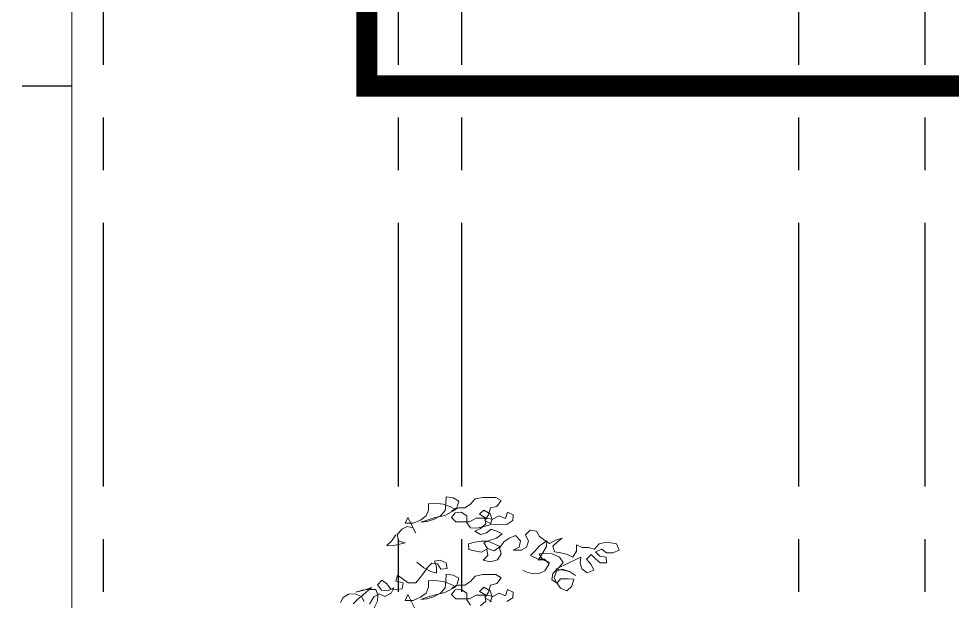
# Model space of a CAD drawing. Header units: metres. Extents: x -58 to 722, y -1100 to 345.
# Drawn here: x 23.128 to 25.344, y 121.366 to 122.748 of the extents above; entities that cross this region are included whole.
import ezdxf

# ---------------------------------------------------------------- set-up
doc = ezdxf.new("R2010")
doc.units = ezdxf.units.M
doc.header["$MEASUREMENT"] = 0
for name, pattern in [('CENTER2', [1.125, 0.75, -0.125, 0.125, -0.125]), ('CENTERX2', [4, 2.5, -0.5, 0.5, -0.5]), ('HIDDEN2', [0.1875, 0.125, -0.0625])]:
    doc.linetypes.add(name, pattern=pattern)
doc.layers.add('FSR_ARQ_002MURO', color=150, linetype='Continuous', lineweight=30)
doc.layers.add('FSR_ARQ_006ARBOLES', color=74, linetype='Continuous', lineweight=0)
doc.layers.add('FSR_ARQ_007PROYECCIONES', color=200, linetype='HIDDEN2')
doc.layers.add('FSR_ARQ_016EJES', color=135, linetype='CENTER2')

msp = doc.modelspace()

# ---------------------------------------------------------------- linework, layer by layer
at = {"layer": 'FSR_ARQ_002MURO', "lineweight": 0}
msp.add_line((23.9547, 126.3888), (23.9547, 122.5888), dxfattribs=at)
at = {"layer": 'FSR_ARQ_002MURO', "lineweight": 0, "const_width": 0.05}
msp.add_lwpolyline([(23.9547, 126.3888), (29.4047, 126.3888), (29.4047, 122.5888), (23.9547, 122.5888)], close=True, dxfattribs=at)
at = {"layer": 'FSR_ARQ_002MURO', "lineweight": 0}
msp.add_lwpolyline([(23.9547, 122.8388), (23.2547, 122.8388), (23.2547, 119.6388)], dxfattribs=at)
at = {"layer": 'FSR_ARQ_002MURO', "ltscale": 0.01, "const_width": 0.01}
msp.add_lwpolyline([(23.9547, 122.5888), (37.0742, 122.5888), (37.0742, 119.6388)], dxfattribs=at)
at = {"layer": 'FSR_ARQ_006ARBOLES'}
for points in [[(24.023, 121.5242), (24.0129, 121.5091), (24.0017, 121.4991), (24.0154, 121.4979), (24.0455, 121.5054), (24.0304, 121.5091), (24.0267, 121.5242), (24.038, 121.5379), (24.0505, 121.5442), (24.0643, 121.5404), (24.0705, 121.5279), (24.0518, 121.5654), (24.0455, 121.5517), (24.0643, 121.5516), (24.0818, 121.5591), (24.0956, 121.5691), (24.1006, 121.5829), (24.1006, 121.5979), (24.1156, 121.5991), (24.1356, 121.5966), (24.1532, 121.5904), (24.1657, 121.5841), (24.1394, 121.5703), (24.1143, 121.5641), (24.0981, 121.5591), (24.083, 121.5541), (24.0968, 121.5554), (24.1131, 121.5604), (24.1294, 121.5691), (24.1406, 121.5816), (24.1419, 121.5966), (24.1432, 121.6141), (24.1594, 121.6116), (24.1732, 121.6041), (24.1682, 121.5878), (24.1556, 121.5803), (24.1719, 121.5878), (24.1869, 121.5878), (24.2007, 121.5966), (24.212, 121.6091), (24.2295, 121.6128), (24.2608, 121.6128), (24.2733, 121.6053), (24.2633, 121.5915), (24.2482, 121.5878), (24.2432, 121.5715), (24.2345, 121.5577), (24.2507, 121.549), (24.287, 121.5489), (24.3008, 121.5577), (24.302, 121.5714), (24.2883, 121.5777), (24.2833, 121.5627), (24.2683, 121.569), (24.252, 121.5602), (24.247, 121.574), (24.232, 121.5828), (24.222, 121.5728), (24.237, 121.564), (24.252, 121.5615), (24.247, 121.5477), (24.2332, 121.544), (24.2157, 121.5402), (24.2007, 121.5403), (24.1919, 121.5528), (24.1919, 121.569), (24.1782, 121.5778), (24.1644, 121.5766), (24.1556, 121.5653), (24.1656, 121.5553), (24.1982, 121.5553), (24.2144, 121.564), (24.2345, 121.564), (24.237, 121.5502), (24.2244, 121.539), (24.2107, 121.5327), (24.2244, 121.5252), (24.2382, 121.529), (24.2495, 121.5377), (24.2632, 121.5327), (24.2757, 121.5264), (24.2619, 121.5164), (24.2469, 121.5114), (24.2319, 121.5052), (24.2407, 121.4914), (24.2569, 121.4864), (24.2707, 121.4964), (24.2419, 121.5089), (24.2257, 121.509), (24.2106, 121.5065), (24.1956, 121.5027), (24.1969, 121.489), (24.2131, 121.4852), (24.2269, 121.4827), (24.2394, 121.4902), (24.2419, 121.4752), (24.2306, 121.4639), (24.2469, 121.4601), (24.2644, 121.4651), (24.2732, 121.4789), (24.2694, 121.4926), (24.2795, 121.5077), (24.292, 121.5164), (24.307, 121.5226), (24.3195, 121.5101), (24.3157, 121.4951), (24.302, 121.4876), (24.3207, 121.4876), (24.3333, 121.4951), (24.3383, 121.5089), (24.3308, 121.5239), (24.342, 121.5351), (24.3571, 121.5326), (24.3646, 121.5201), (24.3758, 121.5113), (24.3883, 121.5038), (24.4021, 121.5113), (24.4184, 121.5163), (24.4071, 121.5075), (24.3958, 121.4975), (24.3996, 121.4838), (24.4146, 121.4813), (24.4308, 121.4775), (24.4433, 121.4712), (24.4521, 121.485), (24.4521, 121.5), (24.4659, 121.4937), (24.4809, 121.4937), (24.4947, 121.4899), (24.5059, 121.5024), (24.5197, 121.5062), (24.5335, 121.5049), (24.5472, 121.5024), (24.5535, 121.4874), (24.5385, 121.4811), (24.5234, 121.4812), (24.5122, 121.4899), (24.4972, 121.4837), (24.5072, 121.4737), (24.5222, 121.4711), (24.5234, 121.4574), (24.5084, 121.4574), (24.4971, 121.4674), (24.4871, 121.4774), (24.4759, 121.4662), (24.4871, 121.4537), (24.4934, 121.4399), (24.4771, 121.4336), (24.4646, 121.4437), (24.4609, 121.4574), (24.4621, 121.4712), (24.4358, 121.4587), (24.4033, 121.4425), (24.4208, 121.44), (24.4358, 121.4374), (24.4496, 121.4274), (24.4358, 121.4374), (24.4183, 121.4425), (24.4045, 121.4375), (24.3995, 121.4225), (24.4057, 121.4087), (24.4145, 121.4199), (24.432, 121.4199), (24.4458, 121.4187), (24.4408, 121.4024), (24.4295, 121.3911), (24.4145, 121.3974), (24.4058, 121.4099), (24.3932, 121.4175), (24.3958, 121.4325), (24.4108, 121.4475), (24.4208, 121.4587), (24.4121, 121.4712), (24.3946, 121.4788), (24.3795, 121.48), (24.3633, 121.4788), (24.372, 121.465), (24.3883, 121.4588), (24.3745, 121.465), (24.3608, 121.4638), (24.372, 121.4813), (24.3808, 121.4963), (24.3821, 121.5101), (24.3645, 121.4976), (24.3533, 121.4851), (24.3432, 121.4751), (24.3608, 121.4663), (24.3758, 121.4663), (24.387, 121.455), (24.377, 121.4387), (24.3632, 121.4325), (24.3482, 121.4313), (24.3319, 121.4363), (24.3244, 121.44)], [(24.0736, 121.4593), (24.0899, 121.4456), (24.1062, 121.4368), (24.1199, 121.433), (24.1199, 121.448), (24.1149, 121.4618), (24.1287, 121.4643), (24.1425, 121.458), (24.1449, 121.4443), (24.1299, 121.443), (24.1224, 121.4555), (24.1087, 121.4568), (24.0987, 121.4468), (24.0899, 121.4343), (24.0811, 121.423), (24.0711, 121.4105), (24.0523, 121.4106), (24.0273, 121.4281), (24.0235, 121.4143), (24.0411, 121.4106), (24.0385, 121.3956), (24.0248, 121.3943), (24.011, 121.3956), (24.0023, 121.4081), (23.9898, 121.4169), (23.9797, 121.4056), (23.9897, 121.3931), (24.006, 121.3918), (24.0185, 121.3981), (24.0123, 121.3856), (23.9972, 121.3781), (23.9835, 121.3843), (23.971, 121.3768), (23.9609, 121.3593)], [(24.0705, 121.3447), (24.0518, 121.3823), (24.0455, 121.3685), (24.0643, 121.3685), (24.0818, 121.376), (24.0956, 121.386), (24.1006, 121.3997), (24.1006, 121.4148), (24.1156, 121.416), (24.1356, 121.4135), (24.1532, 121.4072), (24.1657, 121.4009), (24.1394, 121.3872), (24.1143, 121.381), (24.0981, 121.376), (24.083, 121.371), (24.0968, 121.3722), (24.1131, 121.3772), (24.1294, 121.386), (24.1406, 121.3985), (24.1419, 121.4135), (24.1432, 121.431), (24.1594, 121.4285), (24.1732, 121.421), (24.1682, 121.4047), (24.1556, 121.3972), (24.1719, 121.4047), (24.1869, 121.4047), (24.2007, 121.4134), (24.212, 121.4259), (24.2295, 121.4297), (24.2608, 121.4296), (24.2733, 121.4221), (24.2633, 121.4084), (24.2482, 121.4046), (24.2432, 121.3884), (24.2345, 121.3746), (24.2507, 121.3658)], [(23.9722, 121.3506), (23.9797, 121.3668), (23.981, 121.3806), (23.976, 121.3944), (23.9597, 121.3944), (23.9434, 121.3931), (23.9284, 121.3881), (23.9484, 121.3931), (23.966, 121.3994), (23.9459, 121.3819), (23.9322, 121.3706), (23.9221, 121.3606)], [(24.287, 121.3658), (24.3008, 121.3745), (24.302, 121.3883), (24.2883, 121.3946), (24.2833, 121.3796), (24.2683, 121.3858), (24.252, 121.3771), (24.247, 121.3909), (24.232, 121.3996), (24.222, 121.3896), (24.237, 121.3809), (24.252, 121.3783), (24.247, 121.3646)], [(23.9484, 121.3656), (23.9422, 121.3781), (23.9259, 121.3844), (23.9109, 121.3832), (23.8984, 121.3757), (23.8921, 121.3632)], [(24.2007, 121.3571), (24.1919, 121.3696), (24.1919, 121.3859), (24.1782, 121.3947), (24.1644, 121.3934), (24.1556, 121.3822), (24.1656, 121.3722), (24.1982, 121.3721), (24.2144, 121.3809), (24.2345, 121.3809), (24.237, 121.3671), (24.2244, 121.3558)]]:
    msp.add_lwpolyline(points, dxfattribs=at)
at = {"layer": 'FSR_ARQ_007PROYECCIONES'}
msp.add_lwpolyline([(21.3369, 122.5888), (23.2547, 122.5888)], dxfattribs=at)
at = {"layer": 'FSR_ARQ_016EJES', "linetype": 'CENTERX2', "ltscale": 0.25}
for p, q in [((24.1797, 119.6388), (24.1797, 130.0249)), ((23.3297, 119.6388), (23.3297, 128.6409)), ((24.0297, 119.6388), (24.0297, 128.6409)), ((24.9797, 119.6388), (24.9797, 128.6409)), ((25.2797, 119.6388), (25.2797, 128.6409))]:
    msp.add_line(p, q, dxfattribs=at)

doc.saveas('drawing.dxf')
